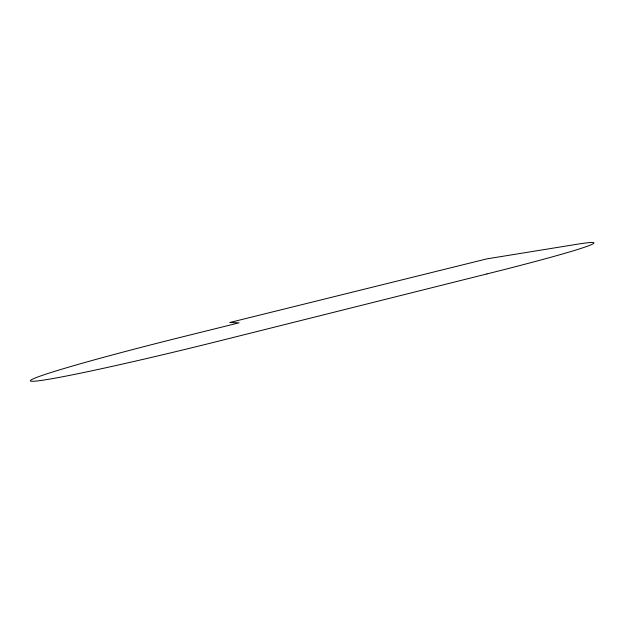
<?xml version="1.0" encoding="UTF-8"?>
<svg xmlns="http://www.w3.org/2000/svg" width="624" height="624" viewBox="0 0 624 624"><rect width="100%" height="100%" fill="white"/><g stroke="black" fill="none" stroke-linecap="round" stroke-linejoin="round"><path stroke-width="0.94" d="M486.899 273.936L216.13 341.757A171.756 6.427 -13.8 0 1 31.161 381.217A171.756 6.427 -13.8 0 1 188.627 335.338L239.054 322.826L229.749 322.514L486.72 258.898L575.921 244.436A164.658 5.881 -13.3 0 1 486.899 273.936"/></g></svg>
